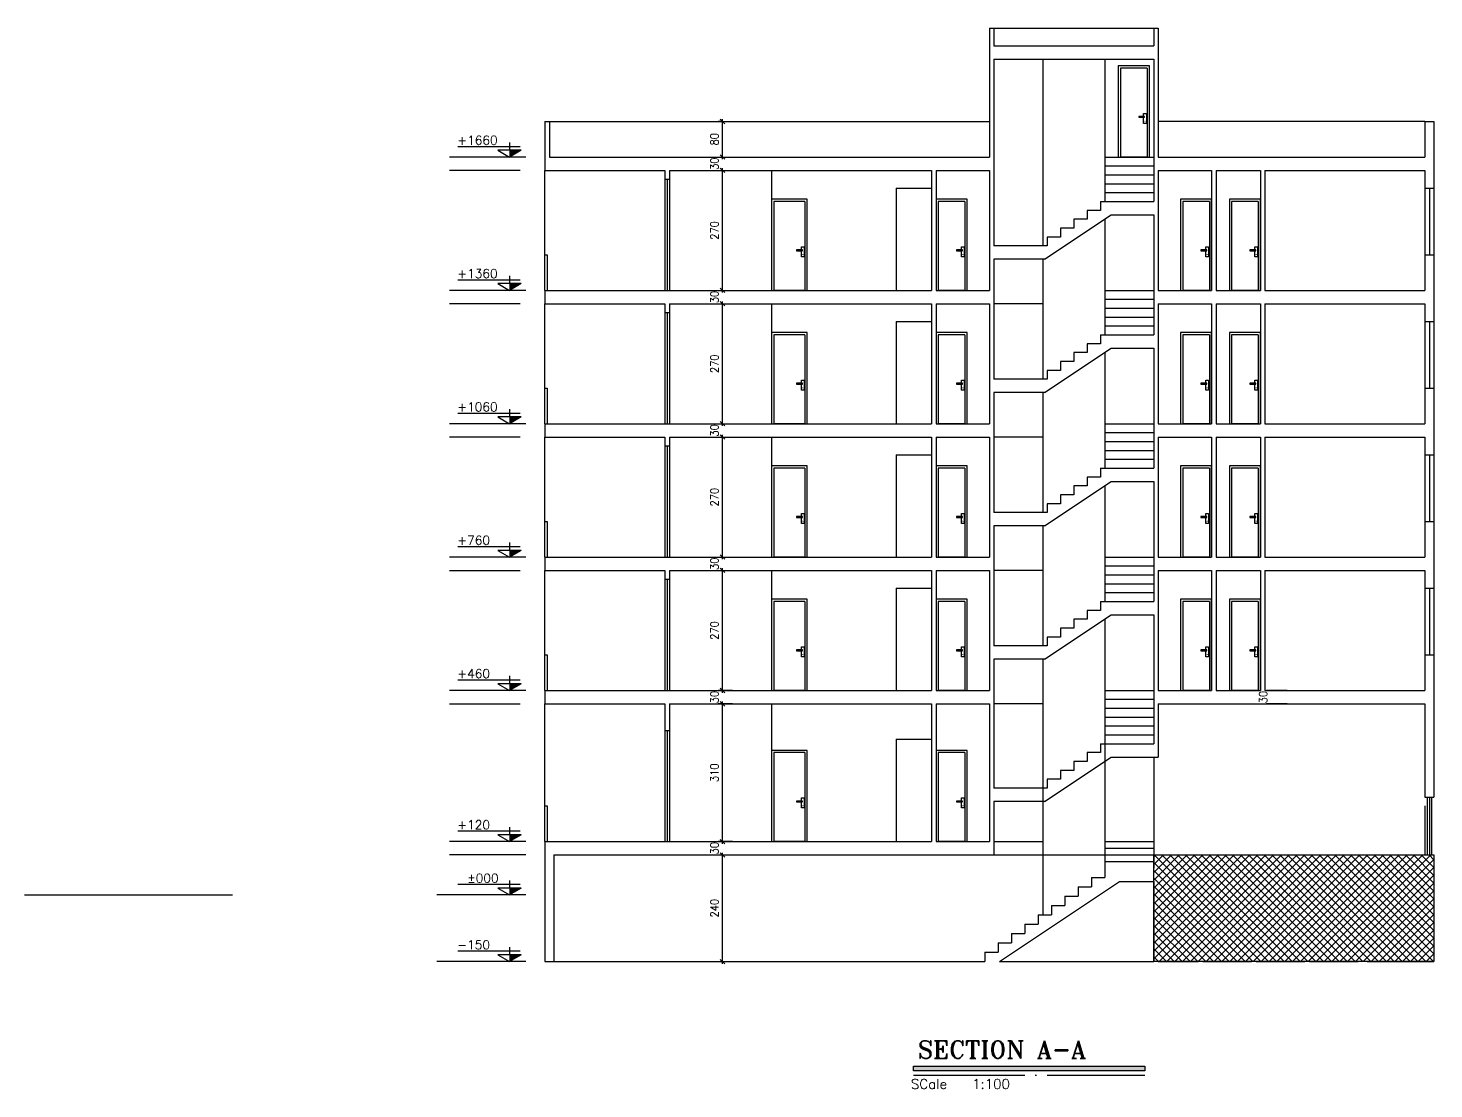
# Model space of a CAD drawing. Header units: millimetres. Extents: x 0 to 12169, y 6 to 10142.
# Drawn here: x 2291 to 5454, y 6 to 2392 of the extents above; entities that cross this region are included whole.
import ezdxf

# ---------------------------------------------------------------- set-up
doc = ezdxf.new("R2010")
doc.units = ezdxf.units.MM
doc.header["$LTSCALE"] = 50
doc.header["$MEASUREMENT"] = 0
doc.linetypes.add('AXIS', pattern=[6, 5, -0.5, 0, -0.5])
for name, color, linetype in [('1', 8, 'AXIS'), ('2', 4, 'Continuous'), ('3', 3, 'Continuous'), ('DIM', 8, 'Continuous'), ('DOR', 3, 'Continuous'), ('HACH', 140, 'Continuous'), ('TXT', 2, 'Continuous'), ('TXT-1', 2, 'Continuous')]:
    doc.layers.add(name, color=color, linetype=linetype)
doc.styles.add('ROMANS', font='ROMANS.shx', dxfattribs={"width": 0.9})
doc.styles.add('ROMANT', font='romant', dxfattribs={"height": 20})
doc.dimstyles.new('dim1.100', dxfattribs={"dimscale": 100, "dimtxt": 0.18, "dimasz": 0.1, "dimexe": 0.1, "dimexo": 0.1, "dimgap": 0.09, "dimtad": 1, "dimzin": 12, "dimdsep": 46, "dimtxsty": 'ROMANS', "dimblk1": 'OBLIQUE', "dimblk2": 'OBLIQUE', "dimsah": 1, "dimcen": 0.1, "dimdle": 0.05, "dimclrd": 256, "dimclre": 12, "dimclrt": 4, "dimadec": 0, "dimazin": 0, "dimtfac": 1, "dimtix": 1, "dimtofl": 0, "dimtmove": 0, "dimatfit": 0, "dimldrblk": 'OBLIQUE', "dimfxl": 1, "dimtolj": 1, "dimtzin": 0, "dimarcsym": 0})

# ---------------------------------------------------------------- blocks, each defined once
blk = doc.blocks.new('DN80')
at = {"layer": 'DOR', "color": 44}
for p, q in [((-75, 200), (-75, 0)), ((-5, 200), (-75, 200)), ((-5, 200), (-5, 0)), ((-13, 98.1), (-6.9, 98.1)), ((-13, 91.2), (-13, 98.1)), ((-6.9, 98.1), (-6.9, 75.6)), ((-10.7, 91.2), (-24, 91.2)), ((-24, 91.2), (-24, 89.3)), ((-24, 89.3), (-10.7, 89.3)), ((-13, 75.6), (-13, 89.3)), ((-6.9, 75.6), (-13, 75.6)), ((-10.7, 89.3), (-10.7, 91.2)), ((-5, 0), (-75, 0))]:
    blk.add_line(p, q, dxfattribs=at)
at = {"layer": 'DOR', "color": 0}
blk.add_lwpolyline([(0, 0), (0, 205), (-80, 205), (-80, 0)], dxfattribs=at)
at = {"layer": 'DOR', "color": 44, "const_width": 1.25}
blk.add_lwpolyline([(-9.3, 80.6, -1), (-10.6, 80.6, -1)], format="xyb", close=True, dxfattribs=at)
blk = doc.blocks.new('DN70')
at = {"layer": 'DOR', "color": 44}
for p, q in [((-5, 200), (-65, 200)), ((-65, 200), (-65, 0)), ((-5, 200), (-5, 0)), ((-13, 91.2), (-13, 98.1)), ((-13, 98.1), (-6.9, 98.1)), ((-6.9, 98.1), (-6.9, 75.6)), ((-24, 91.2), (-24, 89.3)), ((-10.7, 91.2), (-24, 91.2)), ((-24, 89.3), (-10.7, 89.3)), ((-13, 75.6), (-13, 89.3)), ((-6.9, 75.6), (-13, 75.6)), ((-10.7, 89.3), (-10.7, 91.2)), ((-5, 0), (-65, 0))]:
    blk.add_line(p, q, dxfattribs=at)
at = {"layer": 'DOR', "color": 0}
blk.add_lwpolyline([(0, 0), (0, 205), (-70, 205), (-70, 0)], dxfattribs=at)
at = {"layer": 'DOR', "color": 44, "const_width": 1.25}
blk.add_lwpolyline([(-9.3, 80.6, -1), (-10.6, 80.6, -1)], format="xyb", close=True, dxfattribs=at)
blk = doc.blocks.new('_OBLIQUE')
at = {"color": 0, "linetype": 'ByBlock'}
blk.add_line((-0.5, -0.5), (0.5, 0.5), dxfattribs=at)
blk = doc.blocks.new('*D202')
at = {"layer": 'DEFPOINTS', "color": 0, "transparency": 16777216}
for p in [(3840.4, 532.1), (3853.1, 532.1), (3840.4, 292.1)]:
    blk.add_point(p, dxfattribs=at)
at = {"layer": 'DIM', "color": 12, "lineweight": -2, "transparency": 16777216}
for p, q in [((3850.4, 532.1), (3863.1, 532.1)), ((3850.4, 292.1), (3863.1, 292.1))]:
    blk.add_line(p, q, dxfattribs=at)
at = {"layer": 'DIM', "lineweight": -2, "transparency": 16777216}
blk.add_line((3853.1, 287.1), (3853.1, 537.1), dxfattribs=at)
at = {"layer": 'DIM', "lineweight": -2, "transparency": 16777216, "xscale": 10, "yscale": 10, "zscale": 10}
for p, rotation in [((3853.1, 532.1), 90), ((3853.1, 292.1), 270)]:
    blk.add_blockref('_OBLIQUE', p, dxfattribs=dict(at, rotation=rotation))
at = {"layer": 'DIM', "color": 4, "transparency": 16777216, "insert": (3835.1, 412.1), "char_height": 18, "attachment_point": 5, "rotation": 90, "style": 'ROMANS'}
blk.add_mtext('\\A1;240', dxfattribs=at)
blk = doc.blocks.new('*D203')
at = {"layer": 'DEFPOINTS', "color": 0, "transparency": 16777216}
for p in [(3801.7, 1472.1), (3853.1, 1472.1), (3801.7, 1202.1)]:
    blk.add_point(p, dxfattribs=at)
at = {"layer": 'DIM', "color": 12, "lineweight": -2, "transparency": 16777216}
for p, q in [((3811.7, 1472.1), (3863.1, 1472.1)), ((3811.7, 1202.1), (3863.1, 1202.1))]:
    blk.add_line(p, q, dxfattribs=at)
at = {"layer": 'DIM', "lineweight": -2, "transparency": 16777216}
blk.add_line((3853.1, 1197.1), (3853.1, 1477.1), dxfattribs=at)
at = {"layer": 'DIM', "lineweight": -2, "transparency": 16777216, "xscale": 10, "yscale": 10, "zscale": 10}
for p, rotation in [((3853.1, 1472.1), 90), ((3853.1, 1202.1), 270)]:
    blk.add_blockref('_OBLIQUE', p, dxfattribs=dict(at, rotation=rotation))
at = {"layer": 'DIM', "color": 4, "transparency": 16777216, "insert": (3835.1, 1337.1), "char_height": 18, "attachment_point": 5, "rotation": 90, "style": 'ROMANS'}
blk.add_mtext('\\A1;270', dxfattribs=at)
blk = doc.blocks.new('*D204')
at = {"layer": 'DEFPOINTS', "color": 0, "transparency": 16777216}
for p in [(3853.1, 872.1), (3885.9, 872.1), (3885.9, 562.1)]:
    blk.add_point(p, dxfattribs=at)
at = {"layer": 'DIM', "color": 12, "lineweight": -2, "transparency": 16777216}
for p, q in [((3875.9, 872.1), (3843.1, 872.1)), ((3875.9, 562.1), (3843.1, 562.1))]:
    blk.add_line(p, q, dxfattribs=at)
at = {"layer": 'DIM', "lineweight": -2, "transparency": 16777216}
blk.add_line((3853.1, 557.1), (3853.1, 877.1), dxfattribs=at)
at = {"layer": 'DIM', "lineweight": -2, "transparency": 16777216, "xscale": 10, "yscale": 10, "zscale": 10}
for p, rotation in [((3853.1, 872.1), 90), ((3853.1, 562.1), 270)]:
    blk.add_blockref('_OBLIQUE', p, dxfattribs=dict(at, rotation=rotation))
at = {"layer": 'DIM', "color": 4, "transparency": 16777216, "insert": (3835.1, 717.1), "char_height": 18, "attachment_point": 5, "rotation": 90, "style": 'ROMANS'}
blk.add_mtext('\\A1;310', dxfattribs=at)
blk = doc.blocks.new('*D205')
at = {"layer": 'DEFPOINTS', "color": 0, "transparency": 16777216}
for p in [(3853.1, 562.1), (3885.9, 562.1), (3840.4, 532.1)]:
    blk.add_point(p, dxfattribs=at)
at = {"layer": 'DIM', "color": 12, "lineweight": -2, "transparency": 16777216}
for p, q in [((3875.9, 562.1), (3843.1, 562.1)), ((3850.4, 532.1), (3863.1, 532.1))]:
    blk.add_line(p, q, dxfattribs=at)
at = {"layer": 'DIM', "color": 4, "transparency": 16777216, "insert": (3835.1, 547.1), "char_height": 18, "attachment_point": 5, "rotation": 90, "style": 'ROMANS'}
blk.add_mtext('\\A1;30', dxfattribs=at)
blk = doc.blocks.new('*D206')
at = {"layer": 'DEFPOINTS', "color": 0, "transparency": 16777216}
for p in [(3853.1, 902.1), (3885.9, 902.1), (3885.9, 872.1)]:
    blk.add_point(p, dxfattribs=at)
at = {"layer": 'DIM', "color": 12, "lineweight": -2, "transparency": 16777216}
for p, q in [((3875.9, 902.1), (3843.1, 902.1)), ((3875.9, 872.1), (3843.1, 872.1))]:
    blk.add_line(p, q, dxfattribs=at)
at = {"layer": 'DIM', "color": 4, "transparency": 16777216, "insert": (3835.1, 887.1), "char_height": 18, "attachment_point": 5, "rotation": 90, "style": 'ROMANS'}
blk.add_mtext('\\A1;30', dxfattribs=at)
blk = doc.blocks.new('*D207')
at = {"layer": 'DEFPOINTS', "color": 0, "transparency": 16777216}
for p in [(3801.7, 1802.1), (3801.7, 1772.1), (3853.1, 1802.1)]:
    blk.add_point(p, dxfattribs=at)
at = {"layer": 'DIM', "color": 12, "lineweight": -2, "transparency": 16777216}
for p, q in [((3811.7, 1802.1), (3863.1, 1802.1)), ((3811.7, 1772.1), (3863.1, 1772.1))]:
    blk.add_line(p, q, dxfattribs=at)
at = {"layer": 'DIM', "color": 4, "transparency": 16777216, "insert": (3835.1, 1787.1), "char_height": 18, "attachment_point": 5, "rotation": 90, "style": 'ROMANS'}
blk.add_mtext('\\A1;30', dxfattribs=at)
blk = doc.blocks.new('*D208')
at = {"layer": 'DEFPOINTS', "color": 0, "transparency": 16777216}
for p in [(3801.7, 1772.1), (3853.1, 1772.1), (3801.7, 1502.1)]:
    blk.add_point(p, dxfattribs=at)
at = {"layer": 'DIM', "color": 12, "lineweight": -2, "transparency": 16777216}
for p, q in [((3811.7, 1772.1), (3863.1, 1772.1)), ((3811.7, 1502.1), (3863.1, 1502.1))]:
    blk.add_line(p, q, dxfattribs=at)
at = {"layer": 'DIM', "lineweight": -2, "transparency": 16777216}
blk.add_line((3853.1, 1497.1), (3853.1, 1777.1), dxfattribs=at)
at = {"layer": 'DIM', "lineweight": -2, "transparency": 16777216, "xscale": 10, "yscale": 10, "zscale": 10}
for p, rotation in [((3853.1, 1772.1), 90), ((3853.1, 1502.1), 270)]:
    blk.add_blockref('_OBLIQUE', p, dxfattribs=dict(at, rotation=rotation))
at = {"layer": 'DIM', "color": 4, "transparency": 16777216, "insert": (3835.1, 1637.1), "char_height": 18, "attachment_point": 5, "rotation": 90, "style": 'ROMANS'}
blk.add_mtext('\\A1;270', dxfattribs=at)
blk = doc.blocks.new('*D209')
at = {"layer": 'DEFPOINTS', "color": 0, "transparency": 16777216}
for p in [(3801.7, 1502.1), (3853.1, 1502.1), (3801.7, 1472.1)]:
    blk.add_point(p, dxfattribs=at)
at = {"layer": 'DIM', "color": 12, "lineweight": -2, "transparency": 16777216}
for p, q in [((3811.7, 1502.1), (3863.1, 1502.1)), ((3811.7, 1472.1), (3863.1, 1472.1))]:
    blk.add_line(p, q, dxfattribs=at)
at = {"layer": 'DIM', "color": 4, "transparency": 16777216, "insert": (3835.1, 1487.1), "char_height": 18, "attachment_point": 5, "rotation": 90, "style": 'ROMANS'}
blk.add_mtext('\\A1;30', dxfattribs=at)
blk = doc.blocks.new('*D210')
at = {"layer": 'DEFPOINTS', "color": 0, "transparency": 16777216}
for p in [(3801.7, 2072.1), (3853.1, 2072.1), (3801.7, 1802.1)]:
    blk.add_point(p, dxfattribs=at)
at = {"layer": 'DIM', "color": 12, "lineweight": -2, "transparency": 16777216}
for p, q in [((3811.7, 2072.1), (3863.1, 2072.1)), ((3811.7, 1802.1), (3863.1, 1802.1))]:
    blk.add_line(p, q, dxfattribs=at)
at = {"layer": 'DIM', "lineweight": -2, "transparency": 16777216}
blk.add_line((3853.1, 1797.1), (3853.1, 2077.1), dxfattribs=at)
at = {"layer": 'DIM', "lineweight": -2, "transparency": 16777216, "xscale": 10, "yscale": 10, "zscale": 10}
for p, rotation in [((3853.1, 2072.1), 90), ((3853.1, 1802.1), 270)]:
    blk.add_blockref('_OBLIQUE', p, dxfattribs=dict(at, rotation=rotation))
at = {"layer": 'DIM', "color": 4, "transparency": 16777216, "insert": (3835.1, 1937.1), "char_height": 18, "attachment_point": 5, "rotation": 90, "style": 'ROMANS'}
blk.add_mtext('\\A1;270', dxfattribs=at)
blk = doc.blocks.new('*D211')
at = {"layer": 'DEFPOINTS', "color": 0, "transparency": 16777216}
for p in [(3853.1, 2182.1), (3862.7, 2182.1), (3801.7, 2102.1)]:
    blk.add_point(p, dxfattribs=at)
at = {"layer": 'DIM', "lineweight": -2, "transparency": 16777216}
blk.add_line((3853.1, 2097.1), (3853.1, 2187.1), dxfattribs=at)
at = {"layer": 'DIM', "color": 12, "lineweight": -2, "transparency": 16777216}
for p, q in [((3852.7, 2182.1), (3843.1, 2182.1)), ((3811.7, 2102.1), (3863.1, 2102.1))]:
    blk.add_line(p, q, dxfattribs=at)
at = {"layer": 'DIM', "lineweight": -2, "transparency": 16777216, "xscale": 10, "yscale": 10, "zscale": 10}
for p, rotation in [((3853.1, 2182.1), 90), ((3853.1, 2102.1), 270)]:
    blk.add_blockref('_OBLIQUE', p, dxfattribs=dict(at, rotation=rotation))
at = {"layer": 'DIM', "color": 4, "transparency": 16777216, "insert": (3835.1, 2142.1), "char_height": 18, "attachment_point": 5, "rotation": 90, "style": 'ROMANS'}
blk.add_mtext('\\A1;80', dxfattribs=at)
blk = doc.blocks.new('*D212')
at = {"layer": 'DEFPOINTS', "color": 0, "transparency": 16777216}
for p in [(3801.7, 2102.1), (3853.1, 2102.1), (3801.7, 2072.1)]:
    blk.add_point(p, dxfattribs=at)
at = {"layer": 'DIM', "color": 12, "lineweight": -2, "transparency": 16777216}
for p, q in [((3811.7, 2102.1), (3863.1, 2102.1)), ((3811.7, 2072.1), (3863.1, 2072.1))]:
    blk.add_line(p, q, dxfattribs=at)
at = {"layer": 'DIM', "color": 4, "transparency": 16777216, "insert": (3835.1, 2087.1), "char_height": 18, "attachment_point": 5, "rotation": 90, "style": 'ROMANS'}
blk.add_mtext('\\A1;30', dxfattribs=at)
blk = doc.blocks.new('*D213')
at = {"layer": 'DEFPOINTS', "color": 0, "transparency": 16777216}
for p in [(3750.4, 1172.1), (3853.1, 1172.1), (3885.9, 902.1)]:
    blk.add_point(p, dxfattribs=at)
at = {"layer": 'DIM', "color": 12, "lineweight": -2, "transparency": 16777216}
for p, q in [((3760.4, 1172.1), (3863.1, 1172.1)), ((3875.9, 902.1), (3843.1, 902.1))]:
    blk.add_line(p, q, dxfattribs=at)
at = {"layer": 'DIM', "lineweight": -2, "transparency": 16777216}
blk.add_line((3853.1, 897.1), (3853.1, 1177.1), dxfattribs=at)
at = {"layer": 'DIM', "lineweight": -2, "transparency": 16777216, "xscale": 10, "yscale": 10, "zscale": 10}
for p, rotation in [((3853.1, 1172.1), 90), ((3853.1, 902.1), 270)]:
    blk.add_blockref('_OBLIQUE', p, dxfattribs=dict(at, rotation=rotation))
at = {"layer": 'DIM', "color": 4, "transparency": 16777216, "insert": (3835.1, 1037.1), "char_height": 18, "attachment_point": 5, "rotation": 90, "style": 'ROMANS'}
blk.add_mtext('\\A1;270', dxfattribs=at)
blk = doc.blocks.new('*D214')
at = {"layer": 'DEFPOINTS', "color": 0, "transparency": 16777216}
for p in [(3801.7, 1202.1), (3853.1, 1202.1), (3750.4, 1172.1)]:
    blk.add_point(p, dxfattribs=at)
at = {"layer": 'DIM', "color": 12, "lineweight": -2, "transparency": 16777216}
for p, q in [((3811.7, 1202.1), (3863.1, 1202.1)), ((3760.4, 1172.1), (3863.1, 1172.1))]:
    blk.add_line(p, q, dxfattribs=at)
at = {"layer": 'DIM', "color": 4, "transparency": 16777216, "insert": (3835.1, 1187.1), "char_height": 18, "attachment_point": 5, "rotation": 90, "style": 'ROMANS'}
blk.add_mtext('\\A1;30', dxfattribs=at)
blk = doc.blocks.new('*D215')
at = {"layer": 'DEFPOINTS', "color": 0, "transparency": 16777216}
for p in [(5087.4, 902.1), (5133.7, 902.1), (5133.7, 872.1)]:
    blk.add_point(p, dxfattribs=at)
at = {"layer": 'DIM', "color": 12, "lineweight": -2, "transparency": 16777216}
for p, q in [((5123.7, 902.1), (5077.4, 902.1)), ((5123.7, 872.1), (5077.4, 872.1))]:
    blk.add_line(p, q, dxfattribs=at)
at = {"layer": 'DIM', "color": 4, "transparency": 16777216, "insert": (5069.4, 887.1), "char_height": 18, "attachment_point": 5, "rotation": 90, "style": 'ROMANS'}
blk.add_mtext('\\A1;30', dxfattribs=at)

msp = doc.modelspace()

# ---------------------------------------------------------------- hatches: boundary and pattern name
at = {"ltscale": 50, "true_color": 0x7aafdf}
h = msp.add_hatch(dxfattribs=at)
h.set_pattern_fill('ANSI37', color=143, scale=100)
h.paths.add_polyline_path([(5453.73489, 532.14598), (4823.73489, 532.14598), (4823.73489, 292.14598), (5453.73489, 292.14598)])
at = {"layer": 'HACH'}
msp.add_hatch(color=256, dxfattribs=at).paths.add_polyline_path([(4283.25348, 56.71113), (4803.22775, 56.71113), (4803.22775, 46.71113), (4283.25348, 46.71113)])

# ---------------------------------------------------------------- linework, layer by layer
for p, q in [((4453.73489, 2392.14598), (4453.73489, 2102.14598)), ((4453.73489, 2392.14598), (4463.73489, 2392.14598)), ((4463.73489, 2392.14598), (4463.73489, 2352.14598)), ((4823.73489, 2392.14598), (4823.73489, 2352.14598)), ((4823.73489, 2392.14598), (4833.73489, 2392.14598)), ((4833.73489, 2392.14598), (4833.73489, 2102.14598)), ((4463.73489, 2352.14598), (4823.73489, 2352.14598)), ((4463.73489, 2322.14598), (4823.73489, 2322.14598)), ((4463.73489, 2322.14598), (4463.73489, 1902.14598)), ((4823.73489, 2322.14598), (4823.73489, 2002.14598)), ((3453.73489, 2182.14598), (3453.73489, 2072.14598)), ((3453.73489, 2182.14598), (3463.73489, 2182.14598)), ((3463.73489, 2182.14598), (3463.73489, 2102.14598)), ((5433.73489, 2182.14598), (5433.73489, 2102.14598)), ((5433.73489, 2182.14598), (5453.73489, 2182.14598)), ((5453.73489, 2182.14598), (5453.73489, 2032.14598)), ((3463.73489, 2102.14598), (4453.73489, 2102.14598)), ((4833.73489, 2102.14598), (5433.73489, 2102.14598)), ((3453.73489, 2072.14598), (3723.73489, 2072.14598)), ((3723.73489, 2072.14598), (3723.73489, 2052.14598)), ((3733.73489, 2072.14598), (4323.73489, 2072.14598)), ((3733.73489, 2072.14598), (3733.73489, 2052.14598)), ((4323.73489, 2072.14598), (4323.73489, 1802.14598)), ((4333.73489, 2072.14598), (4333.73489, 1802.14598)), ((4333.73489, 2072.14598), (4453.73489, 2072.14598)), ((4453.73489, 2072.14598), (4453.73489, 1802.14598)), ((4833.73489, 2072.14598), (4833.73489, 1802.14598)), ((4833.73489, 2072.14598), (4953.73489, 2072.14598)), ((4953.73489, 2072.14598), (4953.73489, 1802.14598)), ((4963.73489, 2072.14598), (4963.73489, 1802.14598)), ((4963.73489, 2072.14598), (5063.73489, 2072.14598)), ((5063.73489, 2072.14598), (5063.73489, 1802.14598)), ((5073.73489, 2072.14598), (5433.73489, 2072.14598)), ((5073.73489, 2072.14598), (5073.73489, 1802.14598)), ((5433.73489, 2072.14598), (5433.73489, 2032.14598)), ((3723.73489, 2052.14598), (3733.73489, 2052.14598)), ((5433.73489, 2032.14598), (5453.73489, 2032.14598)), ((4703.73489, 2002.14598), (4823.73489, 2002.14598)), ((4703.73489, 2002.14598), (4703.73489, 1982.14598)), ((4577.74826, 1872.14598), (4727.74826, 1972.14598)), ((4643.73489, 1962.14598), (4643.73489, 1942.14598)), ((4673.73489, 1962.14598), (4643.73489, 1962.14598)), ((4673.73489, 1982.14598), (4673.73489, 1962.14598)), ((4703.73489, 1982.14598), (4673.73489, 1982.14598)), ((4727.74826, 1972.14598), (4823.73489, 1972.14598)), ((4823.73489, 1972.14598), (4823.73489, 1702.14598)), ((4613.73489, 1942.14598), (4613.73489, 1922.14598)), ((4643.73489, 1942.14598), (4613.73489, 1942.14598)), ((4583.73489, 1902.14598), (4463.73489, 1902.14598)), ((4583.73489, 1922.14598), (4583.73489, 1902.14598)), ((4613.73489, 1922.14598), (4583.73489, 1922.14598)), ((4463.73489, 1872.14598), (4463.73489, 1602.14598)), ((4577.74826, 1872.14598), (4463.73489, 1872.14598)), ((5433.73489, 1882.14598), (5433.73489, 1802.14598)), ((5433.73489, 1882.14598), (5453.73489, 1882.14598)), ((5453.73489, 1882.14598), (5453.73489, 1732.14598)), ((3453.73489, 1802.14598), (4323.73489, 1802.14598)), ((3453.73489, 1802.14598), (3453.73489, 1772.14598)), ((3453.73489, 1772.14598), (3723.73489, 1772.14598)), ((3723.73489, 1772.14598), (3723.73489, 1752.14598)), ((3733.73489, 1772.14598), (4323.73489, 1772.14598)), ((3733.73489, 1772.14598), (3733.73489, 1752.14598)), ((4323.73489, 1772.14598), (4323.73489, 1502.14598)), ((4333.73489, 1802.14598), (4453.73489, 1802.14598)), ((4333.73489, 1772.14598), (4333.73489, 1502.14598)), ((4333.73489, 1772.14598), (4453.73489, 1772.14598)), ((4453.73489, 1772.14598), (4453.73489, 1502.14598)), ((4833.73489, 1802.14598), (4953.73489, 1802.14598)), ((4833.73489, 1772.14598), (4833.73489, 1502.14598)), ((4833.73489, 1772.14598), (4953.73489, 1772.14598)), ((4953.73489, 1772.14598), (4953.73489, 1502.14598)), ((4963.73489, 1802.14598), (5063.73489, 1802.14598)), ((4963.73489, 1772.14598), (4963.73489, 1502.14598)), ((4963.73489, 1772.14598), (5063.73489, 1772.14598)), ((5063.73489, 1772.14598), (5063.73489, 1502.14598)), ((5073.73489, 1802.14598), (5433.73489, 1802.14598)), ((5073.73489, 1772.14598), (5433.73489, 1772.14598)), ((5073.73489, 1772.14598), (5073.73489, 1502.14598)), ((5433.73489, 1772.14598), (5433.73489, 1732.14598)), ((3723.73489, 1752.14598), (3733.73489, 1752.14598)), ((5433.73489, 1732.14598), (5453.73489, 1732.14598)), ((4673.73489, 1682.14598), (4673.73489, 1662.14598)), ((4703.73489, 1682.14598), (4673.73489, 1682.14598)), ((4703.73489, 1702.14598), (4823.73489, 1702.14598)), ((4703.73489, 1702.14598), (4703.73489, 1682.14598)), ((4577.74826, 1572.14598), (4727.74826, 1672.14598)), ((4643.73489, 1662.14598), (4643.73489, 1642.14598)), ((4673.73489, 1662.14598), (4643.73489, 1662.14598)), ((4727.74826, 1672.14598), (4823.73489, 1672.14598)), ((4823.73489, 1672.14598), (4823.73489, 1402.14598)), ((4613.73489, 1622.14598), (4583.73489, 1622.14598)), ((4583.73489, 1622.14598), (4583.73489, 1602.14598)), ((4643.73489, 1642.14598), (4613.73489, 1642.14598)), ((4613.73489, 1642.14598), (4613.73489, 1622.14598)), ((4583.73489, 1602.14598), (4463.73489, 1602.14598)), ((5433.73489, 1582.14598), (5433.73489, 1502.14598)), ((5433.73489, 1582.14598), (5453.73489, 1582.14598)), ((5453.73489, 1582.14598), (5453.73489, 1432.14598)), ((4463.73489, 1572.14598), (4463.73489, 1302.14598)), ((4577.74826, 1572.14598), (4463.73489, 1572.14598)), ((3453.73489, 1502.14598), (4323.73489, 1502.14598)), ((3453.73489, 1502.14598), (3453.73489, 1472.14598)), ((4333.73489, 1502.14598), (4453.73489, 1502.14598)), ((4833.73489, 1502.14598), (4953.73489, 1502.14598)), ((4963.73489, 1502.14598), (5063.73489, 1502.14598)), ((5073.73489, 1502.14598), (5433.73489, 1502.14598)), ((3453.73489, 1472.14598), (3723.73489, 1472.14598)), ((3723.73489, 1472.14598), (3723.73489, 1452.14598)), ((3733.73489, 1472.14598), (4323.73489, 1472.14598)), ((3733.73489, 1472.14598), (3733.73489, 1452.14598)), ((4323.73489, 1472.14598), (4323.73489, 1202.14598)), ((4333.73489, 1472.14598), (4453.73489, 1472.14598)), ((4333.73489, 1472.14598), (4333.73489, 1202.14598)), ((4453.73489, 1472.14598), (4453.73489, 1202.14598)), ((4833.73489, 1472.14598), (4833.73489, 1202.14598)), ((4833.73489, 1472.14598), (4953.73489, 1472.14598)), ((4953.73489, 1472.14598), (4953.73489, 1202.14598)), ((4963.73489, 1472.14598), (5063.73489, 1472.14598)), ((4963.73489, 1472.14598), (4963.73489, 1202.14598)), ((5063.73489, 1472.14598), (5063.73489, 1202.14598)), ((5073.73489, 1472.14598), (5433.73489, 1472.14598)), ((5073.73489, 1472.14598), (5073.73489, 1202.14598)), ((5433.73489, 1472.14598), (5433.73489, 1432.14598)), ((3723.73489, 1452.14598), (3733.73489, 1452.14598)), ((5433.73489, 1432.14598), (5453.73489, 1432.14598)), ((4703.73489, 1402.14598), (4823.73489, 1402.14598)), ((4703.73489, 1402.14598), (4703.73489, 1382.14598)), ((4577.74826, 1272.14598), (4727.74826, 1372.14598)), ((4673.73489, 1362.14598), (4643.73489, 1362.14598)), ((4643.73489, 1362.14598), (4643.73489, 1342.14598)), ((4673.73489, 1382.14598), (4673.73489, 1362.14598)), ((4703.73489, 1382.14598), (4673.73489, 1382.14598)), ((4727.74826, 1372.14598), (4823.73489, 1372.14598)), ((4823.73489, 1372.14598), (4823.73489, 1102.14598)), ((4613.73489, 1342.14598), (4613.73489, 1322.14598)), ((4643.73489, 1342.14598), (4613.73489, 1342.14598)), ((4583.73489, 1302.14598), (4463.73489, 1302.14598)), ((4583.73489, 1322.14598), (4583.73489, 1302.14598)), ((4613.73489, 1322.14598), (4583.73489, 1322.14598)), ((4463.73489, 1272.14598), (4463.73489, 1002.14598)), ((4577.74826, 1272.14598), (4463.73489, 1272.14598)), ((5433.73489, 1282.14598), (5433.73489, 1202.14598)), ((5433.73489, 1282.14598), (5453.73489, 1282.14598)), ((5453.73489, 1282.14598), (5453.73489, 1132.14598)), ((3453.73489, 1202.14598), (4323.73489, 1202.14598)), ((3453.73489, 1202.14598), (3453.73489, 1172.14598)), ((4333.73489, 1202.14598), (4453.73489, 1202.14598)), ((4833.73489, 1202.14598), (4953.73489, 1202.14598)), ((4963.73489, 1202.14598), (5063.73489, 1202.14598)), ((5073.73489, 1202.14598), (5433.73489, 1202.14598)), ((3453.73489, 1172.14598), (3723.73489, 1172.14598)), ((3723.73489, 1172.14598), (3723.73489, 1152.14598)), ((3733.73489, 1172.14598), (4323.73489, 1172.14598)), ((3733.73489, 1172.14598), (3733.73489, 1152.14598)), ((4323.73489, 1172.14598), (4323.73489, 902.14598)), ((4333.73489, 1172.14598), (4333.73489, 902.14598)), ((4333.73489, 1172.14598), (4453.73489, 1172.14598)), ((4453.73489, 1172.14598), (4453.73489, 902.14598)), ((4833.73489, 1172.14598), (4833.73489, 902.14598)), ((4833.73489, 1172.14598), (4953.73489, 1172.14598)), ((4953.73489, 1172.14598), (4953.73489, 902.14598)), ((4963.73489, 1172.14598), (4963.73489, 902.14598)), ((4963.73489, 1172.14598), (5063.73489, 1172.14598)), ((5063.73489, 1172.14598), (5063.73489, 902.14598)), ((5073.73489, 1172.14598), (5433.73489, 1172.14598)), ((5073.73489, 1172.14598), (5073.73489, 902.14598)), ((5433.73489, 1172.14598), (5433.73489, 1132.14598)), ((3723.73489, 1152.14598), (3733.73489, 1152.14598)), ((5433.73489, 1132.14598), (5453.73489, 1132.14598)), ((4673.73489, 1082.14598), (4673.73489, 1062.14598)), ((4703.73489, 1082.14598), (4673.73489, 1082.14598)), ((4703.73489, 1102.14598), (4823.73489, 1102.14598)), ((4703.73489, 1102.14598), (4703.73489, 1082.14598)), ((4577.74826, 972.14598), (4727.74826, 1072.14598)), ((4643.73489, 1062.14598), (4643.73489, 1042.14598)), ((4673.73489, 1062.14598), (4643.73489, 1062.14598)), ((4727.74826, 1072.14598), (4823.73489, 1072.14598)), ((4823.73489, 1072.14598), (4823.73489, 782.14598)), ((4613.73489, 1022.14598), (4583.73489, 1022.14598)), ((4583.73489, 1022.14598), (4583.73489, 1002.14598)), ((4643.73489, 1042.14598), (4613.73489, 1042.14598)), ((4613.73489, 1042.14598), (4613.73489, 1022.14598)), ((4583.73489, 1002.14598), (4463.73489, 1002.14598)), ((5433.73489, 982.14598), (5433.73489, 902.14598)), ((5433.73489, 982.14598), (5453.73489, 982.14598)), ((5453.73489, 982.14598), (5453.73489, 662.14598)), ((4463.73489, 972.14598), (4463.73489, 682.14598)), ((4577.74826, 972.14598), (4463.73489, 972.14598)), ((3453.73489, 902.14598), (4323.73489, 902.14598)), ((3453.73489, 902.14598), (3453.73489, 872.14598)), ((4333.73489, 902.14598), (4453.73489, 902.14598)), ((4833.73489, 902.14598), (4953.73489, 902.14598)), ((4963.73489, 902.14598), (5063.73489, 902.14598)), ((5073.73489, 902.14598), (5433.73489, 902.14598)), ((3453.73489, 872.14598), (3723.73489, 872.14598)), ((3723.73489, 872.14598), (3723.73489, 812.14598)), ((3733.73489, 872.14598), (4323.73489, 872.14598)), ((3733.73489, 872.14598), (3733.73489, 812.14598)), ((4323.73489, 872.14598), (4323.73489, 562.14598)), ((4333.73489, 872.14598), (4333.73489, 562.14598)), ((4333.73489, 872.14598), (4453.73489, 872.14598)), ((4453.73489, 872.14598), (4453.73489, 562.14598)), ((4833.73489, 872.14598), (5433.73489, 872.14598)), ((4833.73489, 872.14598), (4833.73489, 752.14598)), ((5433.73489, 872.14598), (5433.73489, 662.14598)), ((3723.73489, 812.14598), (3733.73489, 812.14598)), ((4673.73489, 762.14598), (4673.73489, 742.14598)), ((4703.73489, 762.14598), (4673.73489, 762.14598)), ((4703.73489, 782.14598), (4823.73489, 782.14598)), ((4703.73489, 782.14598), (4703.73489, 762.14598)), ((4577.74826, 652.14598), (4727.74826, 752.14598)), ((4673.73489, 742.14598), (4643.73489, 742.14598)), ((4643.73489, 742.14598), (4643.73489, 722.14598)), ((4727.74826, 752.14598), (4833.73489, 752.14598)), ((4583.73489, 702.14598), (4583.73489, 682.14598)), ((4613.73489, 702.14598), (4583.73489, 702.14598)), ((4613.73489, 722.14598), (4613.73489, 702.14598)), ((4643.73489, 722.14598), (4613.73489, 722.14598)), ((4583.73489, 682.14598), (4463.73489, 682.14598)), ((4463.73489, 652.14598), (4463.73489, 532.14598)), ((4577.74826, 652.14598), (4463.73489, 652.14598)), ((5433.73489, 662.14598), (5453.73489, 662.14598)), ((3453.73489, 562.14598), (4323.73489, 562.14598)), ((3453.73489, 562.14598), (3453.73489, 292.14598)), ((4333.73489, 562.14598), (4453.73489, 562.14598)), ((3473.73489, 532.14598), (4463.73489, 532.14598)), ((3473.73489, 532.14598), (3473.73489, 292.14598)), ((4683.73489, 481.14598), (4683.73489, 460.14598)), ((4683.73489, 481.14598), (4713.73489, 481.14598)), ((4713.73489, 502.14598), (4713.73489, 481.14598)), ((4476.4246, 292.14598), (4746.4246, 472.14598)), ((4653.73489, 460.14598), (4683.73489, 460.14598)), ((4653.73489, 460.14598), (4653.73489, 439.14598)), ((4746.4246, 472.14598), (4823.73489, 472.14598)), ((4823.73489, 472.14598), (4823.73489, 292.14598)), ((2282.74798, 442.14598), (2751.05881, 442.14598)), ((4593.73489, 418.14598), (4593.73489, 397.14598)), ((4593.73489, 418.14598), (4623.73489, 418.14598)), ((4623.73489, 439.14598), (4623.73489, 418.14598)), ((4623.73489, 439.14598), (4653.73489, 439.14598)), ((5453.73489, 442.14598), (5453.73489, 292.14598)), ((4563.73489, 397.14598), (4593.73489, 397.14598)), ((4563.73489, 397.14598), (4563.73489, 376.14598)), ((4503.73489, 355.14598), (4533.73489, 355.14598)), ((4503.73489, 355.14598), (4503.73489, 334.14598)), ((4533.73489, 376.14598), (4563.73489, 376.14598)), ((4533.73489, 376.14598), (4533.73489, 355.14598)), ((4473.73489, 334.14598), (4503.73489, 334.14598)), ((4473.73489, 334.14598), (4473.73489, 313.14598)), ((3453.73489, 292.14598), (4443.73489, 292.14598)), ((4443.73489, 313.14598), (4473.73489, 313.14598)), ((4443.73489, 313.14598), (4443.73489, 292.14598)), ((4476.4246, 292.14598), (4823.73489, 292.14598)), ((4833.73489, 292.14598), (4923.73489, 292.14598)), ((4933.73489, 292.14598), (5043.73489, 292.14598)), ((5053.73489, 292.14598), (5163.73489, 292.14598)), ((5173.73489, 292.14598), (5283.73489, 292.14598)), ((5303.73489, 292.14598), (5453.73489, 292.14598))]:
    msp.add_line(p, q)
at = {"color": 240, "ltscale": 50, "true_color": 0xed1f24}
msp.add_line((4463.73489, 532.14598), (5453.73489, 532.14598), dxfattribs=at)
msp.add_lwpolyline([(4823.73489, 532.14598), (5453.73489, 532.14598), (5453.73489, 292.14598), (4823.73489, 292.14598)], close=True, dxfattribs=at)
at = {"layer": '1'}
msp.add_line((4283.25348, 36.71113), (4803.22775, 36.71113), dxfattribs=at)
at = {"layer": '2'}
for p, q in [((4463.73489, 2392.14598), (4823.73489, 2392.14598)), ((4573.73489, 2322.14598), (4573.73489, 1902.14598)), ((4713.73489, 2322.14598), (4713.73489, 2002.14598)), ((3463.73489, 2182.14598), (4453.73489, 2182.14598)), ((5433.73489, 2182.14598), (4833.73489, 2182.14598)), ((3398.1874, 2125.40969), (3257.59836, 2125.40969)), ((3373.64579, 2134.80142), (3373.64579, 2117.30142)), ((3410.64691, 2102.14598), (3239.10149, 2102.14598)), ((3398.1874, 2101.97974), (3345.6874, 2101.97974)), ((3399.89579, 2117.30142), (3347.39579, 2117.30142)), ((3347.39579, 2117.30142), (3373.64579, 2102.14598)), ((3399.89579, 2117.30142), (3373.64579, 2102.14598)), ((4713.73489, 2102.14598), (4823.73489, 2102.14598)), ((3239.10149, 2072.31222), (3398.1874, 2072.31222)), ((3453.73489, 1802.14598), (3453.73489, 2072.14598)), ((3963.73489, 2072.14598), (3963.73489, 1802.14598)), ((4713.73489, 2082.14598), (4823.73489, 2082.14598)), ((4713.73489, 2062.14598), (4823.73489, 2062.14598)), ((3723.73489, 2052.14598), (3723.73489, 1802.14598)), ((3728.73489, 2052.14598), (3728.73489, 1802.14598)), ((3733.73489, 2052.14598), (3733.73489, 1802.14598)), ((4243.73489, 2032.14598), (4243.73489, 1802.14598)), ((4243.73489, 2032.14598), (4323.73489, 2032.14598)), ((4713.73489, 2042.14598), (4823.73489, 2042.14598)), ((5433.73489, 2032.14598), (5433.73489, 1882.14598)), ((5443.73489, 2032.14598), (5443.73489, 1882.14598)), ((5453.73489, 2032.14598), (5453.73489, 1882.14598)), ((4713.73489, 2022.14598), (4823.73489, 2022.14598)), ((4713.73489, 1962.80373), (4713.73489, 1702.14598)), ((3453.73489, 1882.14598), (3458.73489, 1882.14598)), ((3458.73489, 1882.14598), (3458.73489, 1802.14598)), ((4573.73489, 1872.14598), (4573.73489, 1602.14598)), ((3373.64579, 1834.80142), (3373.64579, 1817.30142)), ((3398.1874, 1825.40969), (3257.59836, 1825.40969)), ((3347.39579, 1817.30142), (3373.64579, 1802.14598)), ((3399.89579, 1817.30142), (3347.39579, 1817.30142)), ((3399.89579, 1817.30142), (3373.64579, 1802.14598)), ((3410.64691, 1802.14598), (3239.10149, 1802.14598)), ((3239.10149, 1772.31222), (3398.1874, 1772.31222)), ((3398.1874, 1801.97974), (3345.6874, 1801.97974)), ((3453.73489, 1502.14598), (3453.73489, 1772.14598)), ((3963.73489, 1772.14598), (3963.73489, 1502.14598)), ((4573.73489, 1772.14598), (4463.73489, 1772.14598)), ((4713.73489, 1802.14598), (4823.73489, 1802.14598)), ((4713.73489, 1782.14598), (4823.73489, 1782.14598)), ((3723.73489, 1752.14598), (3723.73489, 1502.14598)), ((3728.73489, 1752.14598), (3728.73489, 1502.14598)), ((3733.73489, 1752.14598), (3733.73489, 1502.14598)), ((4713.73489, 1762.14598), (4823.73489, 1762.14598)), ((4713.73489, 1742.14598), (4823.73489, 1742.14598)), ((4243.73489, 1732.14598), (4243.73489, 1502.14598)), ((4243.73489, 1732.14598), (4323.73489, 1732.14598)), ((4713.73489, 1722.14598), (4823.73489, 1722.14598)), ((5433.73489, 1732.14598), (5433.73489, 1582.14598)), ((5443.73489, 1732.14598), (5443.73489, 1582.14598)), ((5453.73489, 1732.14598), (5453.73489, 1582.14598)), ((4713.73489, 1662.80373), (4713.73489, 1402.14598)), ((3453.73489, 1582.14598), (3458.73489, 1582.14598)), ((3458.73489, 1582.14598), (3458.73489, 1502.14598)), ((4573.73489, 1572.14598), (4573.73489, 1302.14598)), ((3398.1874, 1525.40969), (3257.59836, 1525.40969)), ((3373.64579, 1534.80142), (3373.64579, 1517.30142)), ((3410.64691, 1502.14598), (3239.10149, 1502.14598)), ((3398.1874, 1501.97974), (3345.6874, 1501.97974)), ((3347.39579, 1517.30142), (3373.64579, 1502.14598)), ((3399.89579, 1517.30142), (3347.39579, 1517.30142)), ((3399.89579, 1517.30142), (3373.64579, 1502.14598)), ((4713.73489, 1502.14598), (4823.73489, 1502.14598)), ((4713.73489, 1502.14598), (4823.73489, 1502.14598)), ((3239.10149, 1472.31222), (3398.1874, 1472.31222)), ((3453.73489, 1202.14598), (3453.73489, 1472.14598)), ((3963.73489, 1472.14598), (3963.73489, 1202.14598)), ((4573.73489, 1472.14598), (4463.73489, 1472.14598)), ((4713.73489, 1482.14598), (4823.73489, 1482.14598)), ((4713.73489, 1482.14598), (4823.73489, 1482.14598)), ((4713.73489, 1462.14598), (4823.73489, 1462.14598)), ((4713.73489, 1462.14598), (4823.73489, 1462.14598)), ((3723.73489, 1452.14598), (3723.73489, 1202.14598)), ((3728.73489, 1452.14598), (3728.73489, 1202.14598)), ((3733.73489, 1452.14598), (3733.73489, 1202.14598)), ((4243.73489, 1432.14598), (4243.73489, 1202.14598)), ((4243.73489, 1432.14598), (4323.73489, 1432.14598)), ((4713.73489, 1442.14598), (4823.73489, 1442.14598)), ((5433.73489, 1432.14598), (5433.73489, 1282.14598)), ((5443.73489, 1432.14598), (5443.73489, 1282.14598)), ((5453.73489, 1432.14598), (5453.73489, 1282.14598)), ((4713.73489, 1422.14598), (4823.73489, 1422.14598)), ((4713.73489, 1362.80373), (4713.73489, 1102.14598)), ((3453.73489, 1282.14598), (3458.73489, 1282.14598)), ((3458.73489, 1282.14598), (3458.73489, 1202.14598)), ((4573.73489, 1272.14598), (4573.73489, 1002.14598)), ((3373.64579, 1234.80142), (3373.64579, 1217.30142)), ((3410.64691, 1202.14598), (3239.10149, 1202.14598)), ((3398.1874, 1225.40969), (3257.59836, 1225.40969)), ((3398.1874, 1201.97974), (3345.6874, 1201.97974)), ((3399.89579, 1217.30142), (3347.39579, 1217.30142)), ((3347.39579, 1217.30142), (3373.64579, 1202.14598)), ((3399.89579, 1217.30142), (3373.64579, 1202.14598)), ((4713.73489, 1202.14598), (4823.73489, 1202.14598)), ((3239.10149, 1172.31222), (3398.1874, 1172.31222)), ((3453.73489, 902.14598), (3453.73489, 1172.14598)), ((3963.73489, 1172.14598), (3963.73489, 902.14598)), ((4573.73489, 1172.14598), (4463.73489, 1172.14598)), ((4713.73489, 1182.14598), (4823.73489, 1182.14598)), ((3723.73489, 1152.14598), (3723.73489, 902.14598)), ((3728.73489, 1152.14598), (3728.73489, 902.14598)), ((3733.73489, 1152.14598), (3733.73489, 902.14598)), ((4713.73489, 1162.14598), (4823.73489, 1162.14598)), ((4713.73489, 1142.14598), (4823.73489, 1142.14598)), ((4243.73489, 1132.14598), (4243.73489, 902.14598)), ((4243.73489, 1132.14598), (4323.73489, 1132.14598)), ((4713.73489, 1122.14598), (4823.73489, 1122.14598)), ((5433.73489, 1132.14598), (5433.73489, 982.14598)), ((5443.73489, 1132.14598), (5443.73489, 982.14598)), ((5453.73489, 1132.14598), (5453.73489, 982.14598)), ((4713.73489, 1062.80373), (4713.73489, 502.14598)), ((3453.73489, 982.14598), (3458.73489, 982.14598)), ((3458.73489, 982.14598), (3458.73489, 902.14598)), ((4573.73489, 972.14598), (4573.73489, 397.14598)), ((3398.1874, 925.40969), (3257.59836, 925.40969)), ((3347.39579, 917.30142), (3373.64579, 902.14598)), ((3399.89579, 917.30142), (3347.39579, 917.30142)), ((3373.64579, 934.80142), (3373.64579, 917.30142)), ((3399.89579, 917.30142), (3373.64579, 902.14598)), ((3410.64691, 902.14598), (3239.10149, 902.14598)), ((3398.1874, 901.97974), (3345.6874, 901.97974)), ((4713.73489, 902.14598), (4823.73489, 902.14598)), ((3239.10149, 872.31222), (3398.1874, 872.31222)), ((3453.73489, 562.14598), (3453.73489, 872.14598)), ((3963.73489, 872.14598), (3963.73489, 562.14598)), ((4573.73489, 872.14598), (4463.73489, 872.14598)), ((4713.73489, 882.14598), (4823.73489, 882.14598)), ((4713.73489, 862.14598), (4823.73489, 862.14598)), ((4713.73489, 842.14598), (4823.73489, 842.14598)), ((3723.73489, 812.14598), (3723.73489, 562.14598)), ((3728.73489, 812.14598), (3728.73489, 562.14598)), ((3733.73489, 812.14598), (3733.73489, 562.14598)), ((4243.73489, 792.14598), (4243.73489, 562.14598)), ((4243.73489, 792.14598), (4323.73489, 792.14598)), ((4713.73489, 822.14598), (4823.73489, 822.14598)), ((4713.73489, 802.14598), (4823.73489, 802.14598)), ((4823.73489, 752.14598), (4823.73489, 502.14598)), ((3453.73489, 642.14598), (3458.73489, 642.14598)), ((3458.73489, 642.14598), (3458.73489, 562.14598)), ((5433.73489, 642.14598), (5433.73489, 532.14598)), ((5438.73489, 662.14598), (5438.73489, 532.14598)), ((5443.73489, 662.14598), (5443.73489, 532.14598)), ((5448.73489, 662.14598), (5448.73489, 532.14598)), ((3398.1874, 585.40969), (3257.59836, 585.40969)), ((3399.89579, 577.30142), (3347.39579, 577.30142)), ((3347.39579, 577.30142), (3373.64579, 562.14598)), ((3373.64579, 594.80142), (3373.64579, 577.30142)), ((3399.89579, 577.30142), (3373.64579, 562.14598)), ((3410.64691, 562.14598), (3239.10149, 562.14598)), ((3398.1874, 561.97974), (3345.6874, 561.97974)), ((4463.73489, 562.14598), (4573.73489, 562.14598)), ((4713.73489, 562.14598), (4823.73489, 562.14598)), ((4713.73489, 547.14598), (4823.73489, 547.14598)), ((3410.64691, 532.31222), (3239.10149, 532.31222)), ((4713.73489, 532.14598), (4823.73489, 532.14598)), ((4713.73489, 517.14598), (4823.73489, 517.14598)), ((3373.64579, 474.80142), (3373.64579, 457.30142)), ((3398.1874, 465.40969), (3257.59836, 465.40969)), ((3347.39579, 457.30142), (3373.64579, 442.14598)), ((3399.89579, 457.30142), (3347.39579, 457.30142)), ((3399.89579, 457.30142), (3373.64579, 442.14598)), ((3410.64691, 442.14598), (3210.64691, 442.14598)), ((3398.1874, 441.97974), (3345.6874, 441.97974)), ((3373.64579, 324.80142), (3373.64579, 307.30142)), ((3410.64691, 292.14598), (3210.64691, 292.14598)), ((3398.1874, 315.40969), (3257.59836, 315.40969)), ((3398.1874, 291.97974), (3345.6874, 291.97974)), ((3347.39579, 307.30142), (3373.64579, 292.14598)), ((3399.89579, 307.30142), (3347.39579, 307.30142)), ((3399.89579, 307.30142), (3373.64579, 292.14598))]:
    msp.add_line(p, q, dxfattribs=at)
for points in [[(3399.89579, 2117.30142), (3373.64579, 2117.30142), (3373.64579, 2102.14598)], [(3399.89579, 1817.30142), (3373.64579, 1817.30142), (3373.64579, 1802.14598)], [(3399.89579, 1517.30142), (3373.64579, 1517.30142), (3373.64579, 1502.14598)], [(3399.89579, 1217.30142), (3373.64579, 1217.30142), (3373.64579, 1202.14598)], [(3399.89579, 917.30142), (3373.64579, 917.30142), (3373.64579, 902.14598)], [(3399.89579, 577.30142), (3373.64579, 577.30142), (3373.64579, 562.14598)], [(3399.89579, 457.30142), (3373.64579, 457.30142), (3373.64579, 442.14598)], [(3399.89579, 307.30142), (3373.64579, 307.30142), (3373.64579, 292.14598)]]:
    msp.add_solid(points, dxfattribs=at)
at = {"layer": 'HACH'}
msp.add_lwpolyline([(4283.25348, 56.71113), (4803.22775, 56.71113), (4803.22775, 46.71113), (4283.25348, 46.71113)], close=True, dxfattribs=at)

# ---------------------------------------------------------------- block references
at = {"layer": 'DOR'}
for name, p in [('DN70', (4813.73489, 2102.14598)), ('DN80', (4043.73489, 1802.14598)), ('DN70', (4403.73489, 1802.14598)), ('DN70', (4953.73489, 1802.14598)), ('DN70', (5063.73489, 1802.14598)), ('DN80', (4043.73489, 1502.14598)), ('DN70', (4403.73489, 1502.14598)), ('DN70', (4953.73489, 1502.14598)), ('DN70', (5063.73489, 1502.14598)), ('DN80', (4043.73489, 1202.14598)), ('DN70', (4403.73489, 1202.14598)), ('DN70', (4953.73489, 1202.14598)), ('DN70', (5063.73489, 1202.14598)), ('DN80', (4043.73489, 902.14598)), ('DN70', (4403.73489, 902.14598)), ('DN70', (4953.73489, 902.14598)), ('DN70', (5063.73489, 902.14598)), ('DN80', (4043.73489, 562.14598)), ('DN70', (4403.73489, 562.14598))]:
    msp.add_blockref(name, p, dxfattribs=at)

# ---------------------------------------------------------------- texts
at = {"layer": '3', "style": 'ROMANT'}
for s, p in [('+1660', (3256.43199, 2129.90596)), ('+1360', (3256.43199, 1829.90596)), ('+1060', (3256.43199, 1529.90596)), ('+760', (3256.43199, 1229.90596)), ('+460', (3256.43199, 929.90596)), ('+120', (3256.43199, 589.90596)), ('%%p000', (3279.03397, 469.90596)), ('-150', (3256.43199, 319.90596))]:
    msp.add_text(s, height=20, dxfattribs=at).set_placement(p)
at = {"layer": 'TXT', "style": 'ROMANT'}
msp.add_text('SECTION A-A', height=40, dxfattribs=at).set_placement((4292.77508, 74.20702))
at = {"layer": 'TXT-1', "color": 125, "linetype": 'Continuous', "style": 'ROMANT'}
msp.add_text('SCale   1:100', height=22.05, dxfattribs=at).set_placement((4277.24006, 5.73846))

# ---------------------------------------------------------------- dimensions: what is measured, and where the dimension line sits
at = {"layer": 'DIM'}
for base, p1, p2, picture, middle in [((3853.08937, 2182.14598), (3801.7448, 2102.14598), (3862.71179, 2182.14598), '*D211', (3835.08937, 2142.14598)), ((3853.08937, 2102.14598), (3801.7448, 2072.14598), (3801.7448, 2102.14598), '*D212', (3835.08937, 2087.14598)), ((3853.08937, 2072.14598), (3801.7448, 1802.14598), (3801.7448, 2072.14598), '*D210', (3835.08937, 1937.14598)), ((3853.08937, 1802.14598), (3801.7448, 1772.14598), (3801.7448, 1802.14598), '*D207', (3835.08937, 1787.14598)), ((3853.08937, 1772.14598), (3801.7448, 1502.14598), (3801.7448, 1772.14598), '*D208', (3835.08937, 1637.14598)), ((3853.08937, 1502.14598), (3801.7448, 1472.14598), (3801.7448, 1502.14598), '*D209', (3835.08937, 1487.14598)), ((3853.08937, 1472.14598), (3801.7448, 1202.14598), (3801.7448, 1472.14598), '*D203', (3835.08937, 1337.14598)), ((3853.08937, 1202.14598), (3750.40023, 1172.14598), (3801.7448, 1202.14598), '*D214', (3835.08937, 1187.14598)), ((3853.08937, 1172.14598), (3885.85307, 902.14598), (3750.40023, 1172.14598), '*D213', (3835.08937, 1037.14598)), ((3853.08937, 902.14598), (3885.85307, 872.14598), (3885.85307, 902.14598), '*D206', (3835.08937, 887.14598)), ((5087.44417, 902.14598), (5133.73489, 872.14598), (5133.73489, 902.14598), '*D215', (5069.44417, 887.14598)), ((3853.08937, 872.14598), (3885.85307, 562.14598), (3885.85307, 872.14598), '*D204', (3835.08937, 717.14598)), ((3853.08937, 562.14598), (3840.40023, 532.14598), (3885.85307, 562.14598), '*D205', (3835.08937, 547.14598))]:
    dim = msp.add_linear_dim(base=base, p1=p1, p2=p2, angle=90, dimstyle='dim1.100', override={"dimtmove": 1, "dimatfit": 3}, dxfattribs=at)
    dim.commit()
    dim.dimension.update_dxf_attribs({"geometry": picture, "text_midpoint": middle})
dim = msp.add_linear_dim(base=(3853.08937, 532.14598), p1=(3840.40023, 292.14598), p2=(3840.40023, 532.14598), angle=90, dimstyle='dim1.100', dxfattribs=at)
dim.commit()
dim.dimension.update_dxf_attribs({"geometry": '*D202', "text_midpoint": (3835.08937, 412.14598)})

doc.saveas('drawing.dxf')
